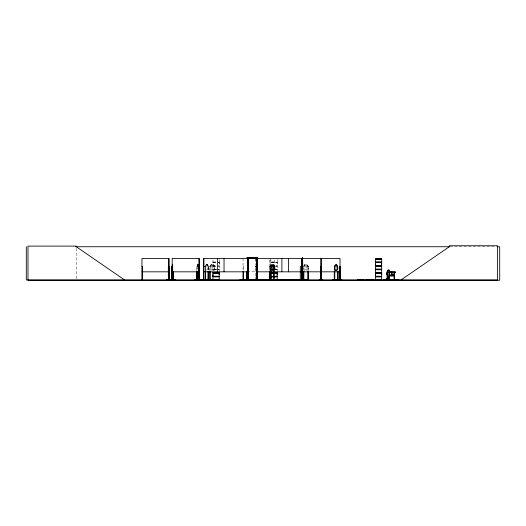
<?xml version="1.0" encoding="UTF-8"?>
<svg xmlns="http://www.w3.org/2000/svg" width="526" height="526" viewBox="0 0 526 526"><rect width="100%" height="100%" fill="white"/><g stroke="black" fill="none" stroke-linecap="round" stroke-linejoin="round"><path stroke-width="0.39" stroke-dasharray="2.63 1.97" d="M212.945 264.157L212.945 265.715L212.945 259.213M219.204 264.157L219.204 262.033L218.29 262.001M270.929 264.157L270.929 265.715L270.897 262.435L277.268 262.31L270.923 262.001L277.228 262.198M277.189 264.157L277.228 262.421M219.204 272.54L219.276 265.972L218.29 265.696M277.189 272.54L277.189 265.735L270.903 265.86L277.228 265.893M208.349 266.452L208.25 270.502M334.589 266.452L334.621 270.502M337.528 266.452L337.962 266.564L337.962 270.502M270.969 270.502L270.995 266.399M214.292 266.485L214.661 266.564M216.337 269.588L212.872 269.503L216.074 269.443M218.283 269.417L219.23 269.286M270.857 269.503L277.261 269.503L270.877 269.555M270.916 262.106L270.929 259.213M197.52 266.564L197.927 264.473M206.291 266.564L206.672 264.749M335.424 266.564L335.812 264.749L336.245 264.749L336.614 266.564M272.514 264.749L272.041 267.497L272.994 268.319L273.487 266.564L272.994 264.749L272.488 264.749M205.705 266.564L206.284 264.473L205.508 265.867M273.704 270.594L273.704 266.564L274.158 266.564L273.487 264.473L272.008 264.473L271.311 266.564L271.311 268.155L272.284 269.417M274.204 268.687L273.487 266.597L272.034 266.597L271.311 270.285L272.284 271.548M197.092 266.544C200.623 256.247 194.955 272.356 197.079 270.502M211.373 264.473L210.551 266.564L210.551 268.155L211.656 269.417L212.754 269.417L213.839 268.155L213.839 266.564L213.023 264.473L211.373 264.473L209.723 266.564L209.742 270.502M305.041 264.473L304.212 266.564L304.212 268.155L305.317 269.417L306.415 269.417L307.506 268.155L307.506 266.564L306.684 264.473L305.041 264.473L303.798 266.038M212.945 271.146L212.945 265.735L216.074 265.696M219.257 266.103L218.323 266.103M270.89 265.893L270.929 271.146M277.241 269.404L270.916 269.286L277.189 269.207M219.257 262.408L218.323 262.402M277.248 266.103L270.897 266.136M212.892 262.211L216.074 262.211M212.892 265.906L216.896 265.913M336.614 267.497L336.206 268.319L335.424 267.497M272.08 271.192L272.731 269.877L273.375 271.192M271.692 271.094L272.481 269.582L271.889 267.944L272.751 269.253L273.763 267.977L272.994 269.568L273.776 271.094M205.041 266.544L206.271 264.414M206.251 264.473L207.454 264.473L208.579 266.564L208.658 268.668L207.435 270.791L206.231 270.791M336.614 270.739L337.883 268.668L336.633 270.791L335.397 270.791L334.181 268.668L334.181 266.544L335.437 264.414L336.666 264.414L337.883 266.544L337.843 270.502M335.457 264.473L334.26 266.564L334.293 270.502M215.588 269.753L216.317 269.7L212.945 269.753M273.573 269.753L274.546 269.753M272.014 264.414L270.509 266.544L270.489 270.502M270.614 270.778L270.535 266.544L272.034 264.473M272.06 266.597L270.588 268.687L272.041 266.544L273.54 266.544L275.013 268.668L273.487 270.791L271.988 270.791M273.25 269.417L274.204 268.155M214.726 268.668L213.05 270.791L211.347 270.791L209.67 268.668L209.67 266.544L211.347 264.414L213.05 264.414L214.726 266.544L214.661 270.502M303.331 266.544L305.014 264.414L306.717 264.414L308.394 266.544L308.328 270.502M308.394 268.668L306.711 270.791L305.008 270.791L303.331 268.668M219.243 269.562L218.297 269.575M337.482 266.537L337.514 270.502M303.85 266.537L303.857 270.502M307.907 266.537L308.328 266.564L306.684 264.473M270.975 266.537L270.535 266.544M450.131 246.733L496.452 246.733M255.787 259.515L255.787 260.337M212.938 262.001L216.074 262.001M218.323 262.211L219.243 262.198M212.905 262.421L216.896 262.402M212.945 262.599L216.074 262.619M218.29 262.619L219.21 262.619L219.21 265.735M270.929 262.599L277.195 262.619L277.189 265.715M206.231 264.414L207.474 264.414L208.658 266.544L208.132 266.564L208.132 270.502M271.988 264.414L273.513 264.414L274.986 266.544L274.94 270.778M337.804 266.564L336.614 264.473L335.417 264.473L334.819 266.564L334.74 270.502M206.633 264.749L207.06 264.749L207.454 266.564L207.454 267.497L206.672 268.319M218.323 265.913L219.243 265.893M212.905 266.117L216.074 266.103M212.938 266.32L216.074 266.32M218.29 266.32L219.21 266.32M270.923 266.32L277.195 266.32M334.181 266.544L334.74 266.564M197.303 266.564L196.928 266.564L196.928 270.502M209.742 266.564L210.236 266.498L210.196 270.502M243.058 266.564L243.512 266.564L243.512 270.594M269.871 266.564L269.417 266.564L269.417 270.594M270.075 266.564L270.246 270.594M255.787 268.53L255.787 269.351M270.614 268.687L272.014 270.791M334.181 268.668L335.457 270.739M206.488 269.417L207.264 269.417L208.033 268.155L207.454 264.473M218.277 269.753L219.204 269.753M270.929 269.753L277.189 269.753M247.351 271.824L256.057 271.824M255.787 276.669L255.787 277.485M307.888 266.393L307.874 270.502M334.819 268.155L335.621 269.417L336.416 269.417L337.205 268.155L336.614 264.473M277.189 262.001L277.195 259.029M219.204 262.001L219.21 259.029M337.639 266.564L337.639 270.502M336.633 264.414L336.633 270.791M335.397 264.414L335.397 270.791M334.51 266.386L334.411 270.502M308.328 266.564L308.328 270.502M274.822 270.502L274.901 266.564L274.421 266.564L274.421 270.502M274.5 266.386L274.506 270.502M274.158 259.995L274.158 271.035M270.075 258.417L270.075 271.035M269.871 259.995L269.871 271.035M255.754 258.943L255.761 265.393M255.754 268.615L255.761 279.089M243.058 258.417L243.058 271.035M214.2 266.393L214.207 270.502M208.579 266.564L208.572 270.502M208.447 266.564L208.447 270.502M197.151 266.564L197.151 270.502M76.283 248.351L76.283 279.155M272.514 266.873L272.041 269.621L272.994 270.449L273.487 268.687L272.994 266.873L272.514 266.873M211.919 264.749L211.38 267.497L211.919 268.319L212.465 268.319L213.023 266.564L212.465 264.749L211.919 264.749M305.58 264.749L305.047 267.497L305.58 268.319L306.125 268.319L306.691 266.564L306.125 264.749L305.58 264.749M216.074 269.207L212.945 269.207L216.074 269.286M219.204 269.207L218.277 269.207L219.217 269.286"/><path stroke-width="0.79" d="M212.938 276.242L212.938 273.158L219.21 273.158L219.204 276.242L212.938 276.242L212.945 274.704M219.204 274.704L219.204 273.158M277.189 274.704L277.189 273.158L270.923 273.158M375.413 276.242L375.413 273.158L381.685 273.158L381.679 276.242L375.413 276.242L375.419 274.704M375.413 265.696L375.413 262.619L381.685 262.619L381.679 265.696L375.413 265.696L375.419 264.157M381.679 274.704L381.679 273.158M381.679 264.157L381.679 262.619M166.564 279.714L175.421 279.714M245.037 279.957L256.543 279.898M250.067 279.957L245.057 279.964M386.912 278.846L386.748 279.01M387.287 279.451L387.406 275.144A1.118 0.69 -90 0 1 387.583 273.389L387.84 271.64M386.695 279.03L387.149 278.964M387.281 271.64C386.722 277.465 386.945 269.956 387.353 272.034M387.261 271.784L387.366 274.914M389.069 279.319L389.299 272.863A1.677 1.118 -90 0 0 389.299 270.489A1.677 1.118 -90 0 0 387.728 270.489A1.677 1.118 -90 0 0 387.728 272.863L387.958 279.319L389.148 279.319L389.378 272.863A1.677 1.118 -90 0 0 389.378 270.489A1.677 1.118 -90 0 0 387.8 270.489A1.677 1.118 -90 0 0 387.8 272.863L388.037 279.319M172.127 266.498L171.798 266.564L171.831 279.964L172.311 264.414M387.971 278.596L387.971 278.188L387.708 278.445M388.188 278.484C388.892 278.123 387.156 278.616 388.543 278.445M387.853 278.596L388.306 278.484M387.84 278.188L388.293 278.491M386.978 274.066L387.143 273.389M387.07 278.839L387.044 279.964L386.945 279.227M387.458 274.644L387.563 278.734L387.498 275.144M387.511 279.004L387.918 279.004L387.609 278.813M387.445 279.964L387.064 279.944L387.307 278.714L387.8 279.004M387.55 278.405L388.451 278.195M387.103 273.566L387.143 279.451M386.498 279.812L386.439 279.227L387.754 279.227M387.754 278.846L387.649 278.911M210.374 279.931L194.771 279.898L214.154 279.615L214.154 279.964L214.207 279.477M300.103 279.931L300.109 279.477M319.256 279.924L322.839 279.898M332.544 279.924L336.009 279.931M336.029 279.714L332.55 279.714L341.92 279.707M198.696 270.791L199.571 268.668L198.683 270.739M141.875 279.694L141.974 258.417L168.787 258.417L168.82 279.964M247.246 279.707L247.351 271.403M303.351 279.924L303.357 279.477L303.916 279.477M198.604 269.417L199.137 268.155M391.85 274.401L391.942 272.494M255.675 266.583C255.853 267.938 256.333 265.729 255.623 266.84M386.932 279.878L398.991 279.937L386.511 279.95M387.905 279.944L387.984 279.227M394.079 279.694L394.362 279.944L394.349 272.494M388.366 279.832L388.806 279.687M397.091 279.957L397.13 279.569M397.38 279.957L397.176 279.747M398.55 279.845L398.853 279.569L392.449 279.812M387.813 271.692L387.583 272.179M212.938 279.832L212.945 276.86L219.21 276.86L219.21 279.832L212.925 279.957M401.036 279.964L449.322 246.733L449.322 245.754L497.603 245.754L497.603 279.964L26.3 279.964L26.3 246.733M387.353 279.845L387.373 278.714M388.675 279.845L388.694 278.872M388.589 279.964L388.221 279.687M209.618 279.931L210.249 279.477M375.4 269.292L381.692 269.45M375.413 279.832L375.413 276.86L381.685 276.86L381.685 279.832L375.4 279.957M389.667 275.427L391.817 274.782M75.665 246.733L449.572 246.733M497.234 246.733L499.7 246.733L499.7 280.246L27.996 280.246L27.996 246.102L76.283 246.102L76.283 246.733L124.563 279.964M246.668 257.405L257.28 257.405L257.28 279.964M248.16 258.121L256.563 258.121L256.563 279.964M302.174 258.141L302.674 258.141M247.661 258.417L203.93 258.417L203.963 279.964M256.622 258.417L340.006 258.417L340.046 279.964M375.406 258.904L381.692 258.904M375.419 259.213L381.679 259.213M375.373 262.211L381.731 262.211M375.373 262.402L381.731 262.402M198.696 264.414L199.538 266.564L199.571 268.668M198.683 264.473L199.137 266.564L199.17 279.964L199.019 258.417L172.206 258.417L172.14 279.964L172.101 266.386M375.373 265.913L381.731 265.913M375.373 266.103L381.731 266.103M199.301 266.373L199.393 279.964L199.492 266.564M199.518 266.544L198.565 266.564L198.565 279.964M141.974 266.564L142.428 266.564L142.48 279.964M168.787 266.564L168.333 266.564L168.386 279.964M168.984 266.564L169.135 279.957M172.206 266.564L172.66 266.564L172.66 279.964M203.503 266.564L203.457 279.931L203.45 279.477L205.811 279.477L205.811 279.964M203.956 266.564L205.62 266.564L205.613 279.964M375.419 269.207L381.679 269.207L381.685 266.32L375.413 266.32L375.413 269.286L381.692 269.292M375.419 269.753L381.679 269.753M141.974 271.824L168.787 271.824M172.206 271.824L199.019 271.824M203.93 271.824L247.661 271.824M256.622 271.824L340.006 271.824M388.484 272.126L395.184 272.126M387.36 272.179L387.399 274.355M388.484 272.31L395.184 272.31M212.938 272.54L219.21 272.54M270.923 272.54L277.195 272.54M212.892 272.757L219.257 272.757M270.883 272.757L277.241 272.757M375.373 272.757L381.731 272.757M212.892 272.948L219.257 272.948M270.883 272.948L277.241 272.948M375.373 272.948L381.731 272.948M393.967 275.44L391.817 274.848L391.732 272.494M394.033 275.986L389.635 275.986L389.635 275.565L394.033 275.565L394.158 279.944M270.923 276.242L277.195 276.242L277.195 273.158M212.892 276.452L219.257 276.452M270.883 276.452L277.241 276.452M375.373 276.452L381.731 276.452M212.892 276.643L219.257 276.643M270.883 276.643L277.241 276.643M375.373 276.643L381.731 276.643M270.923 276.86L277.195 276.86L277.195 279.832L267.649 279.898L277.189 279.747M388.201 278.103L387.603 278.103L387.603 279.569M388.181 278.872L387.057 278.806M387.905 279.227L388.707 279.227M387.09 279.47L387.36 279.451M393.27 279.431L394.388 279.431M141.921 279.477L142.48 279.477M168.281 279.477L168.925 279.931M173.074 279.477L171.752 279.477L171.778 279.964M196.888 279.477L197.342 279.477L197.329 279.964M208.086 279.477L208.612 279.477L208.612 279.964L208.572 271.291M246.832 279.549L247.667 279.549M302.535 279.477L247.871 279.549L247.871 279.964M307.822 279.477L308.381 279.477M320.643 279.477L321.537 279.477M334.247 279.477L334.786 279.477L334.661 279.964M337.468 279.477L338.008 279.477M340.177 279.477L339.645 279.477L339.73 279.931M241.539 279.687L239.731 279.964M241.73 279.687L243.512 279.687M250.514 279.687L244.675 279.964M250.698 279.687L252.421 279.964M256.675 279.687L254.078 279.964M258.246 279.687L259.311 279.964M263.697 279.687L265.36 279.687M278.78 279.687L280.365 279.964M282.015 279.687L283.685 279.964M284.033 279.687L285.756 279.964M307.822 279.615L298.735 279.964M357.548 279.687L359.33 279.687M359.528 279.687L361.112 279.964M367.805 279.687L369.39 279.964M371.527 279.687L369.857 279.964M372.572 279.687L374.236 279.964M379.864 279.687L381.534 279.964M389.648 279.687L397.012 279.964M194.771 279.714L210.361 279.924M212.945 279.747L219.204 279.747M375.419 279.747L381.679 279.747M394 275.243L391.817 274.565L389.667 275.532M391.85 274.782L394 275.427M274.204 279.687L274.158 271.403M270.14 279.549L270.127 279.964L270.252 271.403M269.95 279.924L269.871 271.403M214.726 279.687L214.713 279.477M339.868 279.931L339.809 266.564M302.338 279.898L302.365 266.564M197.27 279.924L197.303 271.291M395.131 279.878L395.177 279.569M339.711 279.898L339.691 266.564L340.131 266.564L340.112 279.964M172.245 270.088L172.015 268.648L172.311 270.791M198.552 265.354L198.736 267.497M387.064 274.914L387.037 274.355M394 272.494L394 275.532M391.837 271.935L391.85 274.848M391.837 275.565L391.837 275.986M389.727 279.747L389.727 278.872L388.563 278.872L388.629 279.694M389.595 278.872L389.595 279.569L387.149 279.569L387.149 278.872M389.523 279.964L385.21 279.964M388.116 278.103L388.181 279.569M388.05 278.872L388.05 279.747M387.695 278.103L387.695 279.569M386.781 279.964L386.728 278.714L386.465 279.694M386.649 278.714L386.63 279.694M384.848 279.964L383.191 279.964M379.529 279.964L377.964 279.964M377.74 279.964L375.518 279.964M372.217 279.964L371.882 279.964M367.7 279.964L365.563 279.964M364.327 279.964L361.388 279.964M339.934 279.477L339.954 279.964M337.962 271.291L338.001 279.964M337.843 271.291L337.883 279.964M337.712 279.477L337.771 279.964M337.639 271.291L337.6 279.964M337.514 271.291L337.482 279.964M334.74 271.291L334.779 279.964M334.621 271.291L334.621 279.964M334.411 271.291L334.411 279.964M334.378 279.477L334.312 279.964M334.293 271.291L334.253 279.964M321.531 279.964L321.491 266.564L320.682 266.564L320.65 279.964M321.406 279.477L321.406 279.964M321.366 266.564L321.366 279.964M321.176 266.564L321.176 279.964M321.136 279.964L321.051 258.417L321.011 279.964M320.926 279.477L320.86 279.964M320.807 266.564L320.768 279.964M308.328 271.291L308.427 279.964M308.328 271.291L308.275 279.964M307.927 279.477L307.92 279.964M307.874 271.291L307.822 279.964M303.857 271.291L303.857 279.964L303.804 279.477M303.41 271.291L303.397 279.964M302.838 279.964L302.614 257.405L302.522 279.964M302.226 279.477L302.463 279.931L302.489 266.564L300.3 266.564L300.28 279.964M302.167 266.564L302.095 279.964M302.042 258.417L301.983 279.964L301.963 258.417M301.812 258.417L301.812 279.964M301.207 279.549L301.207 279.964M300.793 279.549L300.793 279.964M300.497 279.477L300.438 279.687M300.109 279.477L300.109 279.964M298.327 279.964L296.427 279.964M294.79 279.964L293.225 279.964M292.975 279.964L291.798 279.964M291.535 279.964L291.174 279.964M290.871 279.964L288.268 279.964M288.55 258.417L288.55 271.824M287.065 279.964L285.888 279.964M281.883 258.417L281.883 271.824M281.89 279.964L280.838 279.964M278.681 279.964L266.899 279.964M274.947 279.964L274.947 279.477L274.868 279.964M274.763 279.477L274.75 279.964M274.572 279.477L274.506 279.964L274.454 279.477M274.105 279.477L274.105 279.964M273.704 271.403L273.698 279.964L273.651 279.477M270.969 271.291L271.015 279.964M270.89 271.291L270.936 279.964M270.831 279.477L270.818 279.964M270.634 279.477L270.647 279.964M270.574 271.291L270.528 279.964M270.489 271.291L270.463 279.964M270.305 279.477L270.371 279.964M270.075 271.403L270.075 279.964M269.818 279.477L269.818 279.964M269.47 279.477L269.47 279.964M269.417 271.403L269.292 279.687M263.342 279.964L263.007 279.964M262.882 279.964L261.646 279.964M261.343 279.964L260.981 279.964M260.738 279.964L259.686 279.964M257.148 279.964L257.148 257.53L247.575 257.53L247.575 279.964M256.675 279.964L256.616 258.062L248.108 258.062L248.16 279.964M253.815 279.964L252.763 279.964M248.851 279.549L248.851 279.964M248.187 258.141L248.187 279.898M247.799 279.477L247.746 279.964M247.667 279.477L247.634 279.964M247.45 257.405L247.457 279.964M246.793 271.955L246.832 279.964M246.668 271.909L246.727 279.964M244.202 279.964L243.867 279.964M243.564 279.964L243.564 279.477L242.946 279.924L243.058 271.403M243.512 271.403L243.512 279.964M224.037 258.417L224.037 271.824M217.37 258.417L217.37 271.824M214.608 279.477L214.608 279.964M210.196 271.291L210.249 279.964M209.742 271.291L209.742 279.964M208.447 271.291L208.487 279.964M208.309 279.477L208.329 279.964M208.25 271.291L208.217 279.964M208.132 271.291L208.092 279.964M205.429 279.477L205.449 279.964M205.416 271.291L205.324 279.964M205.291 279.477L205.232 279.964M205.147 279.477L205.166 279.964M205.055 279.477L205.094 279.964M204.969 279.477L204.969 279.964M204.147 279.477L204.154 279.964M203.503 258.417L203.503 279.964M199.512 279.964L199.512 279.477L198.512 279.477L198.512 279.964M199.222 258.417L199.242 279.964M197.151 271.291L197.178 279.964M197.079 271.291L197.079 279.964M196.928 271.291L196.908 279.964M173.028 271.291L173.028 279.964M172.936 271.291L172.922 279.964M172.863 271.291L172.863 279.964M172.765 271.291L172.752 279.964M172.258 279.477L172.258 279.964M168.991 258.417L168.984 279.964M168.281 279.477L168.281 279.964M142.375 279.477L142.375 279.964M142.027 279.477L142.027 279.964M299.386 279.898L304.416 279.687L299.386 279.924M381.692 259.022L375.406 259.022L375.419 262.001L381.685 262.001L381.685 259.029M381.692 269.555L375.406 269.555L375.419 272.54L381.685 272.54L381.685 269.575M395.184 271.935L388.484 271.935L388.484 272.494L395.184 272.494L395.184 271.935"/></g></svg>
